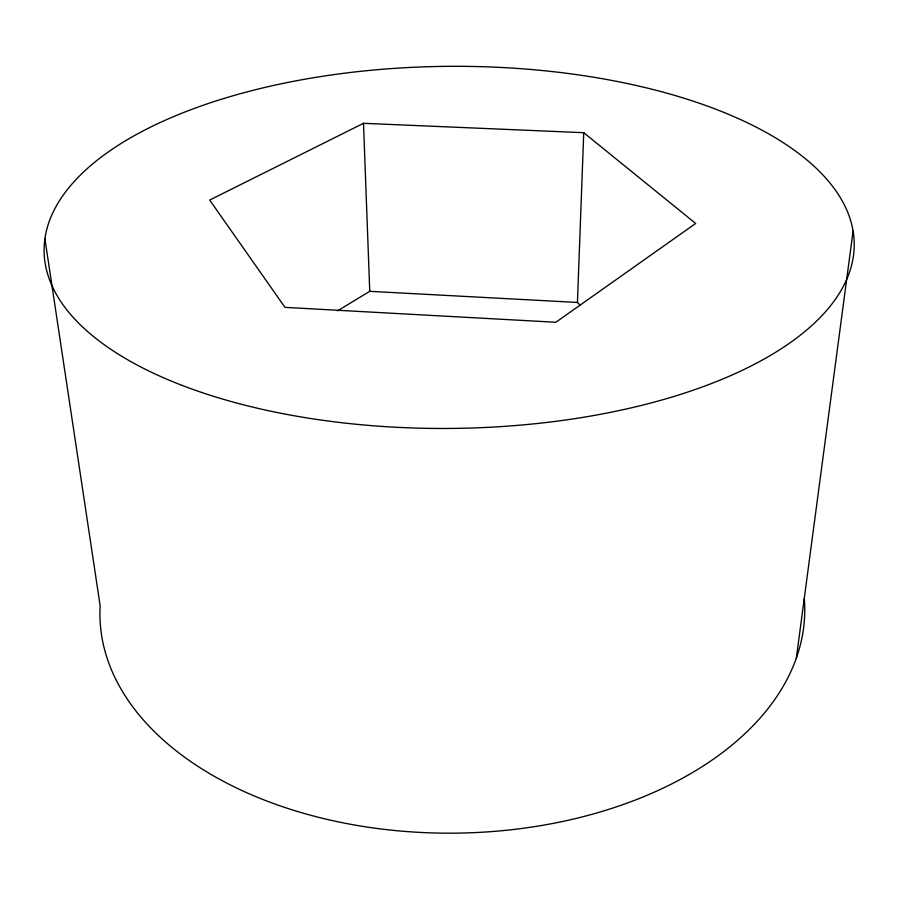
<?xml version="1.0" encoding="UTF-8"?>
<svg xmlns="http://www.w3.org/2000/svg" width="898" height="898" viewBox="0 0 898 898"><rect width="100%" height="100%" fill="white"/><g stroke="black" fill="none" stroke-linecap="round" stroke-linejoin="round"><path stroke-width="1.35" d="M580.411 305.399L577.436 302.458L583.745 132.702L363.499 123.307L209.672 200.063L284.992 307.374L555.851 322.259L695.658 223.456L583.745 132.702M796.324 658.178L853.1 231.044M337.412 310.91L369.751 291.322L577.436 302.458M44.9 238.733L100.149 605.723A352.42 221.301 -0.5 0 0 454.893 833.153A352.42 221.301 -0.5 0 0 804.305 598.809M363.499 123.307L369.751 291.322M182.294 385.466A405.088 181.059 -0.5 0 0 846.511 279.806A405.088 181.059 -0.5 0 0 318.667 76.891A405.088 181.059 -0.5 0 0 182.294 385.466"/></g></svg>
